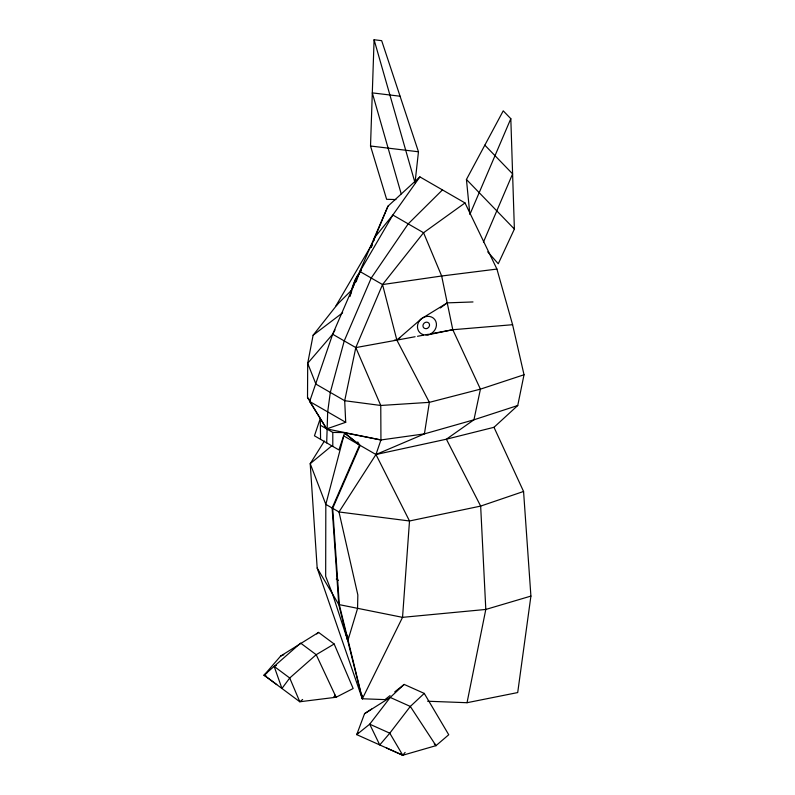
<?xml version="1.0" encoding="UTF-8"?>
<svg xmlns="http://www.w3.org/2000/svg" width="795" height="795" viewBox="0 0 795 795"><rect width="100%" height="100%" fill="white"/><g stroke="black" fill="none" stroke-linecap="round" stroke-linejoin="round"><path stroke-width="1.19" d="M326.039 427.849L307.516 397.57L307.695 363.285L313.111 335.232L337.696 304.008M395.92 199.555L386.628 199.306L370.52 146.012L374.087 39.75L381.67 40.664L418.468 151.775L415.02 182.78L374.087 39.75M326.685 442.875L327.689 411.89L330.303 392.422L344.235 340.916L371.235 278.031L408.203 223.872L442.447 189.916M347.465 639.687L338.779 604.548L332.131 508.015L359.578 445.061L343.768 435.928L325.821 504.378L325.672 576.355L332.548 594.034L347.465 639.687L347.703 636.01M517.734 405.52L473.949 419.79L424.421 433.881L380.944 439.963L326.685 428.893L309.662 401.485L332.668 334.238L387.98 206.163L419.889 176.888L465.015 202.944L496.925 269.068L512.596 324.708L524.024 374.763L517.734 405.52L493.993 427.303L523.567 491.469L530.911 596.091L517.704 692.564L467.033 702.71L427.621 701.23M467.033 702.71L485.805 609.447L480.657 506.097L446.383 439.208L375.956 454.511L360.145 445.389L344.235 432.738L380.944 439.963L375.956 454.511L338.988 511.97L357.839 594.928L357.561 608.473L348.031 640.015L339.336 604.876L332.688 508.333L360.145 445.389M465.015 202.944L423.556 232.736L382.544 284.56L355.802 347.594L344.692 400.72L345.706 422.294L326.685 428.893M371.404 247.285L372.308 243.707L335.977 305.747L351.519 290.274M373.809 240.766L374.743 237.367L392.849 215.008L419.889 176.888M371.235 247.166L372.308 243.707M349.969 296.555L351.788 290.731M352.513 288.406L355.057 280.257L361.477 270.052M353.686 285.316L354.292 283.676M356.13 281.828L359.916 271.493L392.849 215.008L423.556 232.736L441.662 276.004L452.792 329.726L480.428 389.143L473.949 419.79L446.383 439.208L493.993 427.303M371.623 709.07L364.557 713.662L356.726 734.63L402.767 755.25L435.998 745.65L448.738 734.749L424.252 693.409L404.168 684.416L394.747 691.879M372.785 242.574L387.98 206.163M510.817 118.694L469.875 214.451L466.436 179.471L503.235 110.843L510.817 118.694L514.385 229.079L498.266 263.761L487.703 251.846M483.449 242.087L512.606 173.886L484.831 145.157M354.64 282.851L354.977 282.116M524.024 374.763L480.428 389.143L429.36 402.349L380.765 405.47L344.692 400.72L315.923 384.114L307.695 363.285L332.668 334.238L335.013 329.925M324.4 441.066L310.219 463.664L317.175 568.057L362.262 698.716L361.824 695.029M358.307 732.722L356.726 734.63L369.705 724.175L390.236 697.444L404.168 684.416M405.132 752.388L402.767 755.25L386.44 747.936M280.705 656.004L264.089 675.184L299.795 701.766L336.116 697.245L353.159 688.51L334.168 644L318.586 632.403L280.705 656.004L283.795 654.772M424.252 693.409L410.319 706.437L389.788 733.179L379.742 744.945L369.705 724.175L389.788 733.179L402.767 755.25L400.918 753.839M276.749 684.604L264.089 675.184L300.619 643.105L316.201 654.702L336.116 697.245L333.711 696.738M332.668 334.238L355.802 347.594L396.864 340.121L421.549 318.646L447.227 302.865L472.995 301.951M316.778 633.953L318.586 632.403M331.654 445.945L310.219 463.664L325.821 504.378L332.131 508.015M266.921 672.898L264.089 675.184L266.365 676.177M302.637 699.471L299.795 701.766L289.728 678.006L274.156 666.409L276.392 665.435M385.337 699.342L390.047 695.615M313.111 335.232L342.645 312.773M394.419 340.161L396.864 340.121L399.825 337.935M440.311 307.973L447.227 302.865M364.557 713.662L390.236 697.444L410.319 706.437L435.998 745.65L434.338 743.822M334.168 644L316.201 654.702L289.728 678.006L281.947 688.47L274.156 666.409M523.567 491.469L480.657 506.097L409.505 520.983L338.988 511.97L332.688 508.333M530.911 596.091L485.805 609.447L402.538 617.347L338.779 604.548L317.175 568.057M427.72 334.874A9.967 8.884 -41 0 0 434.776 319.53A9.967 8.884 -41 0 0 418.359 322.671A9.967 8.884 -41 0 0 427.72 334.874L452.792 329.726L512.596 324.708M359.916 271.493L382.544 284.56L396.864 340.121L415.099 336.732M417.534 336.285L423.616 335.152M426.041 334.695L428.475 334.248M430.91 333.791L452.792 329.726M382.544 284.56L441.662 276.004L496.925 269.068M320.564 425.365L332.797 432.43L344.762 432.579L338.918 449.94L314.452 435.809L320.296 418.458L320.564 439.347M384.522 699.6L362.351 698.765L346.709 634.599M400.074 96.215L372.298 92.886L401.207 193.881M370.52 146.012L418.468 151.775M309.662 401.485L345.706 422.294M336.265 579.078L338.382 580.3M344.235 432.738L359.578 445.061L357.74 441.911M466.436 179.471L514.385 229.079M307.516 397.57L310.05 400.243M434.408 743.752L435.998 745.65M334.834 695.198L336.116 697.245L334.884 695.138M396.864 340.121L429.36 402.349L424.421 433.881L375.956 454.511L409.505 520.983L402.538 617.347L362.351 698.765L361.924 695.088M355.802 347.594L380.765 405.47L380.944 439.963M346.103 634.251L362.262 698.716L361.546 695.108M332.797 432.43L332.797 446.402M350.943 293.146A9.967 1.073 -68.5 0 1 353.586 283.795A9.967 1.073 -68.5 0 1 358.128 274.742M426.637 328.573A3.458 3.081 -41 0 0 428.893 323.177A3.458 3.081 -41 0 0 423.208 324.489A3.458 3.081 -41 0 0 426.637 328.573"/></g></svg>
